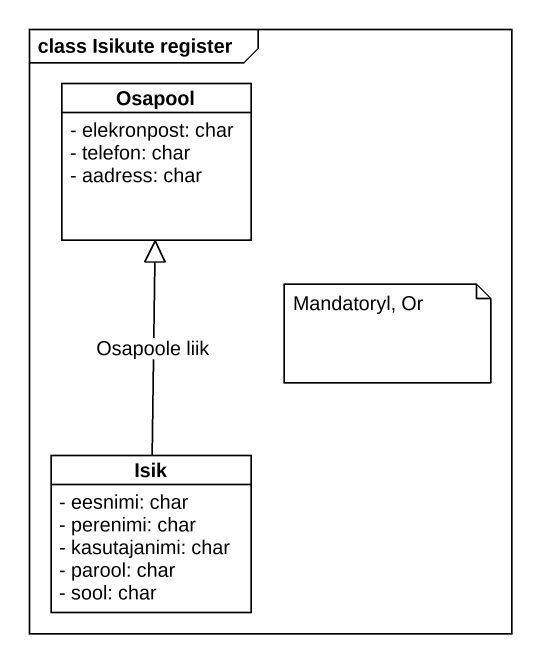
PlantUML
@startuml
mainframe class Isikute register
hide circle
hide empty members
skinparam classAttributeIconSize 0
class Osapool {
  - elekronpost: char
  - telefon: char
  - aadress: char
}
class Isik {
  - eesnimi: char
  - perenimi: char
  - kasutajanimi: char
  - parool: char
  - sool: char
}
Isik -up-|> Osapool : Osapoole liik
note as N1
  Mandatoryl, Or
end note
@enduml
